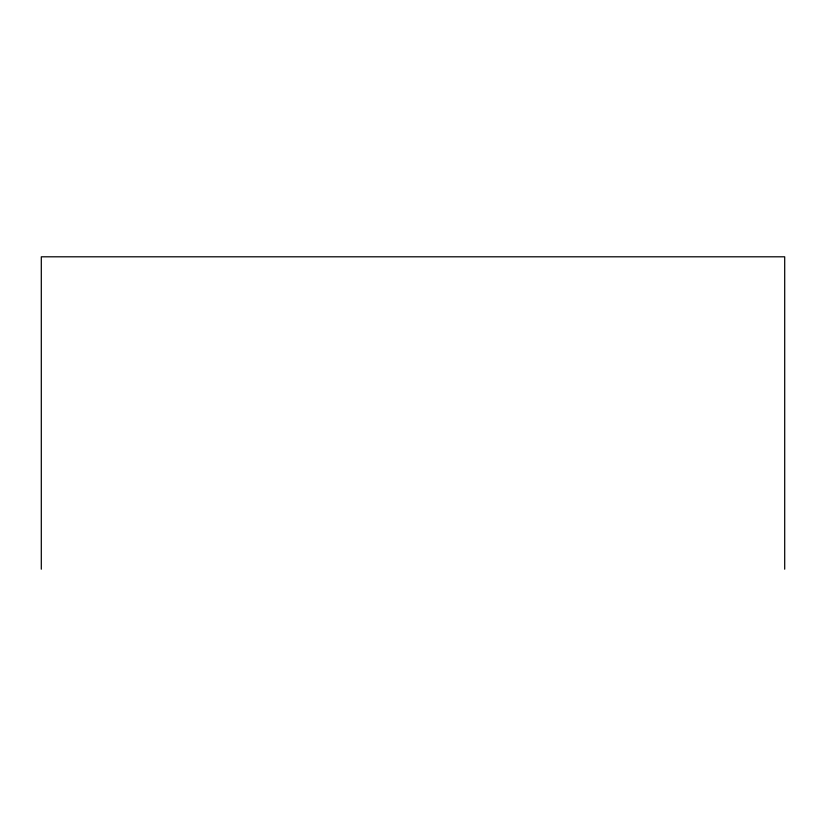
<?xml version="1.0" encoding="UTF-8"?>
<svg xmlns="http://www.w3.org/2000/svg" width="826" height="826" viewBox="0 0 826 826"><rect width="100%" height="100%" fill="white"/><g stroke="black" fill="none" stroke-linecap="round" stroke-linejoin="round"><path stroke-width="1.24" d="M784.7 569.197L784.7 256.803L41.3 256.803L41.3 569.197"/></g></svg>
